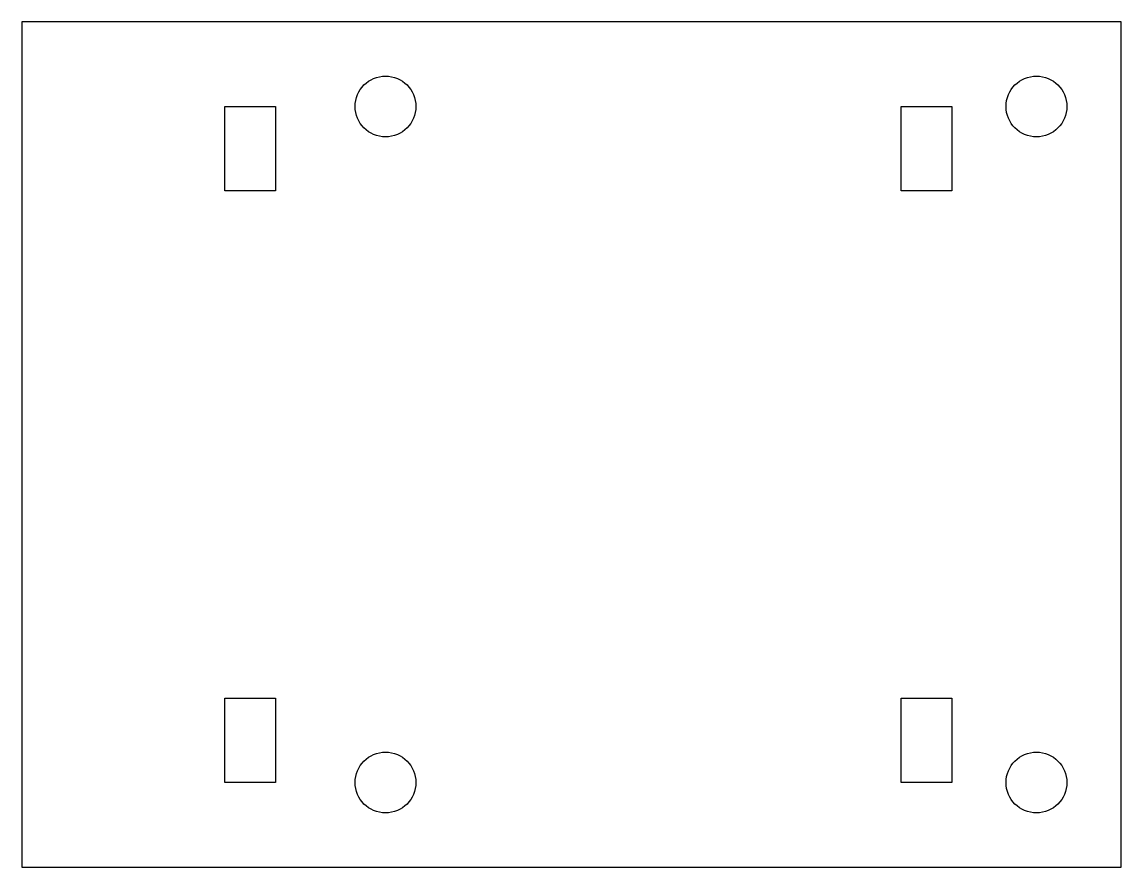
# Model space of a CAD drawing. Header units: millimetres. Extents: x -35 to 30, y -25 to 25.
import ezdxf

# ---------------------------------------------------------------- set-up
doc = ezdxf.new("R2010")
doc.units = ezdxf.units.MM
doc.layers.get('0').update_dxf_attribs({"linetype": 'CONTINUOUS'})

msp = doc.modelspace()

# ---------------------------------------------------------------- linework, layer by layer
for points in [[(30, 25), (-35, 25), (-35, -25), (30, -25)], [(-23, 15), (-23, 20), (-20, 20), (-20, 15)], [(17, 15), (17, 20), (20, 20), (20, 15)], [(-23, -20), (-23, -15), (-20, -15), (-20, -20)], [(17, -20), (17, -15), (20, -15), (20, -20)]]:
    msp.add_lwpolyline(points, close=True)
for centre in [(-13.5, 20), (25, 20), (-13.5, -20), (25, -20)]:
    msp.add_circle(centre, 1.8)

doc.saveas('drawing.dxf')
